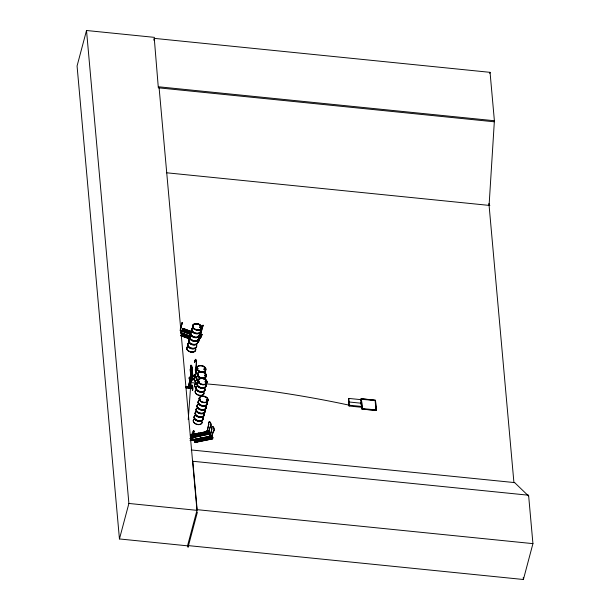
<?xml version="1.0" encoding="UTF-8"?>
<svg xmlns="http://www.w3.org/2000/svg" width="610" height="610" viewBox="0 0 610 610"><rect width="100%" height="100%" fill="white"/><g stroke="black" fill="none" stroke-linecap="round" stroke-linejoin="round"><path stroke-width="0.91" d="M190.366 369.858C192.63 358.337 192.691 374.616 190.953 376.423M192.18 437.972C192.295 438.803 192.295 436.577 192.851 439.558L191.67 439.81L190.785 437.805L209.588 433.748L209.688 432.642L207.926 433.016L207.728 433.756L206.325 431.682L206.393 430.751L206.149 431.674L207.804 434.129L207.926 433.016M192.547 439.116L192.829 438.079L192.379 438.071M194.049 431.461L194.026 431.049M208.91 430.851C209.108 431.72 209.398 430.66 208.978 431.438M209.459 431.163C208.269 434.602 209.909 430.462 208.956 430.416M211.403 436.226L211.685 435.845M212.227 435.487C212.013 436.684 212.814 435.227 211.624 436.135M212.547 435.845C211.99 434.495 211.922 439.604 212.547 435.845L212.044 435.098M189.496 379.245L189.588 377.186L189.169 377.979L189.496 379.245L189.336 377.964M192.226 388.433L185.905 387.891M192.203 388.242L185.875 387.609M209.238 431.049L208.788 431.262L209.177 431.224M208.673 431.422L209.039 431.049M192.729 437.972L192.661 437.888M191.906 438.056L192.684 438.224M208.323 431.316L209.062 431.339L209.016 430.889M208.727 431.384L208.49 431.003L209.016 431.163M212.097 435.982L212.021 435.639M200.4 334.806L200.842 334.608M201.247 329.652L199.592 336.323C200.675 332.869 201.445 336.14 201.43 334.76M489.083 205.395L494.39 120.742L490.051 72.331L154.269 38.369L153.789 40.184M190.96 378.253C191.418 378.108 189.794 378.596 191.243 378.497M188.238 419.619L190.808 383.743M180.255 330.788L180.69 330.643M198.852 338.847L198.54 338.992M200.873 334.676L200.995 334.661M191.174 375.135L191.593 381.181L191.502 380.571M191.753 380.221L191.25 380.556L191.654 380.594M192.508 375.821C193.179 375.516 192.653 375.363 192.859 376.454L191.906 367.616L192.958 376.347M190.259 370.979C190.061 362.477 191.235 384.346 190.335 370.987M189.298 378.81L189.71 378.848M200.492 334.989L203.115 325.237L201.674 328.508L199.737 336.377L200.698 334.554M193.423 326.983C194.216 326.266 192.447 326.472 193.431 326.899M199.988 327.395L200.4 327.029M200.705 327.532L200.926 327.212L200.553 327.738M200.804 327.883L200.66 327.013M197.236 368.661L197.472 368.257L197.434 368.646M197.953 368.669L197.602 368.226M197.343 368.654L197.541 368.287M197.8 374.967L198.38 374.654L197.907 374.952M198.075 375.036L198.006 374.578M198.494 374.906L198.486 375.036M199.089 381.341L198.738 380.899L198.441 381.402M200.126 399.062L199.462 399.268M199.882 398.871L199.897 399.291L199.623 398.94M200.027 399.169L199.821 399.26M204.251 368.974L204.594 369.568M205.219 369.157L205.242 369.05M204.625 375.341L204.785 375.874M205.349 369.286L204.907 369.774L204.159 369.393M204.838 375.623L205.052 375.829M205.196 381.715L205.677 382.409L206.47 382.073M205.783 375.455L205.486 375.874M205.387 381.639L205.867 382.234M205.951 382.264L206.294 381.822M206.477 399.573L206.706 400.099L206.31 399.878M206.477 399.847L207.026 399.512M207.392 399.756L207.049 400.19M207.545 399.771L206.958 400.374L206.279 399.763M211.906 436.081L212.204 435.494L212.356 436.028M191.159 378.314L191.082 378.856L190.983 377.681L190.884 378.833L190.983 377.681M190.77 368.646L191.212 373.61L191.761 369.782L190.991 365.237L191.136 366.892M180.766 327.181L180.987 325.961M180.796 330.658L180.956 330.681M181.841 324.756L182.222 322.675L180.156 330.65M198.997 338.977L199.173 339.373M199.47 339.168L199.5 339.465M199.264 338.992L199.173 339.297M198.738 337.368L200.515 338.024L201.658 334.387L201.506 335.386L201.628 334.875M199.119 339.389L199.485 338.573L198.898 340.86L199.142 339.251L199.539 339.389M201.277 335.21L201.696 334.829M192.562 438.201L192.386 437.606L192.112 438.636L192.958 440.077L190.274 440.641L192.951 440.077L192.981 439.063L191.67 439.81M194.026 431.628L193.683 432.909L193.904 430.652M208.345 431.43L208.315 431.095M200.476 334.966L200.576 334.554M193.431 430.386L193.034 431.796A1.639 0.74 78.1 0 0 192.386 433.435L191.235 438.247L191.975 439.337L193.431 434.976A1.639 0.74 78.1 0 0 193.774 432.887M192.386 433.435L191.326 438.224L192.058 439.314M208.643 424.346L207.057 431.529L208.162 433.161L210.214 426.657A2.455 1.113 78.1 0 0 210.877 424.148A2.455 1.113 78.1 0 0 209.314 421.838A2.455 1.113 78.1 0 0 208.643 424.346L208.78 424.316A2.455 1.113 78.1 0 1 209.451 421.807A2.455 1.113 78.1 0 1 211.014 424.118A2.455 1.113 78.1 0 1 210.343 426.626L208.292 433.13L207.186 431.499L208.78 424.316M211.739 429.028L210.145 436.211L211.251 437.843L213.302 431.339A2.455 1.113 78.1 0 0 213.965 428.83A2.455 1.113 78.1 0 0 212.402 426.52A2.455 1.113 78.1 0 0 211.739 429.028L211.868 428.998A2.455 1.113 78.1 0 1 212.539 426.489A2.455 1.113 78.1 0 1 214.102 428.799A2.455 1.113 78.1 0 1 213.431 431.316L211.38 437.82L210.275 436.18L211.868 428.998M180.796 326.998L182.085 322.698M200.781 329.789L200.347 331.283M200.919 329.842L200.492 331.337M201.285 329.369L202.97 325.183L202.451 327.753M180.331 329.019L180.674 327.151M154.589 37.385L86.513 30.5L77.066 65.994L119.446 538.95L187.529 545.836L197.152 509.67L192.813 461.259L528.596 495.221L532.934 543.632L523.395 579.5L187.613 545.538M154.269 38.369L158.333 87.817L494.108 121.779M119.446 538.95L128.893 503.456L86.513 30.5M181.734 323.529L181.376 325.206M180.964 331.161L181.094 330.574M188.871 335.835L180.987 332.61L182.832 333.487M190.892 334.166L182.054 330.635L190.678 333.792M189.862 331.97L182.741 329.415L183.091 328.607L191.121 331.558L183.053 328.729C187.903 326.937 181.46 335.386 185.051 329.11M181.772 335.515L182.878 333.296M184.144 333.762L182.992 336.163L184.144 333.762L185.989 334.638M185.211 331.787L186.317 329.575L188.162 330.452M184.929 336.667L186.035 334.455M187.102 332.481L188.208 330.269M186.607 337.284L187.712 335.073L189.557 335.95M188.787 333.098L189.885 330.887L191.784 331.573M188.505 337.978L189.611 335.759M191.067 365.245L190.747 368.646L190.991 365.237M191.006 365.931L190.77 367.525L191.052 366.48M198.799 340.723L198.479 341.92M192.6 376.317L191.906 367.616M199.356 340.136L199.813 338.68L198.555 338.214M189.169 377.979L189.588 377.186M192.158 367.647L191.776 368.097M189.298 379.222L189.382 377.163M201.658 334.387L201.071 336.674L201.819 334.448M201.407 336.194L201.986 334.493L200.095 333.8M188.276 387.335L188.33 387.792L190.61 378.856L188.33 387.846L190.823 378.276M188.17 387.724L190.564 378.413M189.481 384.666L188.886 387.373M189.962 382.943L190.899 379.344M189.771 384.285L188.833 387.891L188.94 387.449M190.046 383.004L191.197 379.016M189.916 384.247L188.825 387.838M190.312 382.47L191.319 378.978M191.342 381.09L192.714 375.348M191.7 381.082L192.569 376.08M191.906 385.406C193.149 385.017 193.263 390.896 192.417 390.453L192.028 385.139M192.188 388.212L185.958 387.312M192.295 434.602C190.106 433.031 191.022 436.608 190.648 435.471M190.785 437.805L190.617 438.422L191.723 440.062L191.799 439.314M195.436 439.101L197.045 441.739L195.436 439.101L193.667 439.474L193.675 440.069L200.149 438.803M195.291 433.794L196.9 436.44L195.291 433.794L193.523 434.167L195.131 436.813L193.477 434.358M196.862 433.466L198.471 436.104L196.862 433.466L198.624 433.092L200.233 435.731L198.624 433.092M196.611 438.857L198.219 441.495L196.611 438.857L198.38 438.483L199.988 441.121L198.746 439.276M192.638 461.93L192.813 461.259M199.95 438.155L201.559 440.794L199.95 438.155L201.712 437.782L203.321 440.42L201.712 437.782M200.095 435.342L209.497 433.382L209.688 432.642M211.014 437.698L210.816 438.438L209.421 436.363L209.482 435.433L209.238 436.356L210.9 438.811C210.29 437.294 213.843 436.539 212.661 438.438L212.753 438.834L195.307 442.471L194.803 441.724M212.585 438.064L212.783 437.324M197.411 512.072L188.048 547.269L187.888 545.569M348.706 398.414L349.095 406.016L361.326 407.251L361.539 406.443L360.929 399.649L348.706 398.414L349.095 406.016M361.067 398.711L375.417 400.465L376.324 410.545L361.89 409.089L361.067 398.711L375.493 400.168L376.324 410.545M360.716 400.465L360.929 399.649M361.41 399.329L362.264 408.845L361.41 399.329L375.119 400.412L375.973 409.928L362.34 408.555M361.89 409.089L376.4 410.248M489.769 73.368L490.051 72.331M528.596 495.221L528.42 495.884L514.718 482.678L513.925 482.594L488.915 203.496M180.285 329.819L181.65 325.061M198.654 337.246L199.394 334.562M198.547 338.192L200.278 331.939M200.332 334.844L202.055 328.592M200.637 334.539L200.476 334.585M201.452 334.905L201.239 335.21M201.658 334.913L201.475 335.37M190.747 334.455L181.864 331.207L183.16 328.424M182.009 330.917L182.222 330.391L190.244 333.342M198.364 342.164L198.7 341.493M201.742 335.523L199.813 334.715L199.188 335.957M181.902 323.361L182.123 322.842M181.879 331.192L190.77 334.41M200.614 337.765L198.837 337.116M200.873 337.307L200.537 337.978L198.761 337.33M192.76 375.836L191.715 380.221M199.31 339.312L199.645 338.634L198.708 340.891M199.813 338.68L198.463 338.39M199.6 339.64L198.463 341.821L197.205 341.356M201.986 334.493L200.644 334.204M200.682 337.665L201.773 335.454M192.142 387.556L185.821 386.946M199.851 327.09L199.752 327.486M200.08 327.067L200.835 327.532M200.896 327.326L200.393 326.914L200.057 327.547M197.915 368.737L197.625 368.356M198.578 380.953L198.616 381.341M205.067 369.477L204.876 369.05M205.334 369.401L204.815 369.591M198.479 381.326L199.066 381.273M205.616 375.653L204.907 375.219M205.898 375.707L204.975 375.882M205.135 381.761L205.494 381.502L205.578 381.959M206.005 382.081L206.149 381.593M199.447 399.07L200.149 399.337L199.439 398.993M206.599 399.825L206.82 399.405M206.569 399.519L206.554 400M207.369 399.672L207.148 400.175M200.736 329.629L200.354 330.391A4.598 3.05 14.9 0 1 195.192 333.617A4.598 3.05 14.9 0 1 192.707 328.149M192.943 326.533L193.233 326.365M193.21 326.403L193.538 326.449M199.79 327.12L200.652 327.097M204.053 368.974L204.99 368.897M198.326 374.769L197.998 374.723M198.41 375.005L197.846 374.898M204.823 375.31L204.586 375.638M198.997 381.456L198.677 380.96M206.34 382.348L206.058 381.54M193.218 326.769L193.583 326.853M199.897 327.036L200.438 326.952M200.095 327.189L200.827 327.402M204.159 368.89L204.457 368.791M205.097 369.385L204.266 369.149L204.769 369.012M205.296 381.555L205.837 381.479M206.386 399.489L206.935 399.405M207.415 400.19L206.965 400.282M190.503 435.113L192.158 434.61M194.91 434.053L206.813 431.506M190.366 435.067L192.302 434.678M194.948 434.099L208.094 431.308M195.124 434.373L196.954 433.984M198.784 433.596L207.026 431.849M195.154 434.419L207.141 431.987M207.324 431.971L192.623 435.151L207.308 432.101M192.699 435.426L207.354 432.33M192.729 435.479L207.4 432.376M208.056 433.207L209.817 432.833M194.422 436.386L198.09 435.609M199.92 435.22L207.248 433.672M194.43 436.409L198.273 435.601M199.927 435.25L208.353 433.466M196.428 436.112L198.265 435.731M196.473 436.341L208.376 433.824M192.234 437.248L208.422 433.87M192.173 437.561L209.543 433.832M190.869 437.934L192.043 437.683L191.914 438.178L189.893 438.575M192.219 437.789L209.665 434.152L209.405 433.763M190.228 438.872L192.013 438.491M192.112 438.636L192.485 437.583L192.829 438.079M191.891 439.444L192.981 439.063M190.236 440.374L192.912 439.81M211.182 435.99L193.423 439.703L209.901 436.196M190.206 440.428L192.905 439.894L192.691 439.574M212.127 435.937L212.425 435.814M193.667 440.069L200.042 438.666M201.879 438.277L211.037 436.341M201.91 438.331L209.314 436.859M210.404 436.783L193.744 440.184L210.412 436.661M193.744 440.161L194.003 440.55L210.442 437.012M211.632 436.653L211.983 437.431M193.988 440.55L210.488 437.057M211.144 437.888L212.905 437.515M194.773 441.678L201.361 440.283M203.016 439.932L210.526 438.346M201.353 440.412L194.91 441.716M203.183 440.024L210.511 438.476M201.437 440.687L195.017 442.044M201.605 440.603L210.595 438.75M195.231 442.197L212.737 438.834M200.797 327.799L199.889 327.539M190.328 434.999L191.769 436.821M193.416 439.68L195.345 442.517M212.654 438.529L195.108 442.189L193.667 439.474M200.621 327.593L200.027 327.501M200.644 327.822L200.141 327.73M197.693 368.753L197.282 368.6M205.677 381.547L206.157 381.685M206.02 382.119L205.54 381.982M206.737 399.977L207.248 399.527M190.579 378.81L191.38 378.886L190.541 378.955L190.526 378.246M185.791 386.77L192.211 387.35L185.821 387.053M158.608 86.78L494.39 120.742M166.393 172.76L489.876 205.471M192.127 370.178L191.029 376.53L190.671 375.348M349.103 401.998L361.333 403.233M361.539 406.443L349.316 405.2A918.683 663.649 -7 0 0 206.881 383.919M191.235 449.959L514.71 482.609M197.152 509.67L532.934 543.632M128.893 503.456L196.977 510.341L159.118 87.901M205.776 381.463L206.401 381.768M206.988 400.053L206.554 399.84M184.731 329.636L190.084 331.543M184.655 329.682L190.015 331.665M189.946 331.756L182.878 329.034M199.073 335.843L200.972 336.537L198.99 336.018M190.175 333.434L182.222 330.391M182.009 330.818L190.884 334.066M198.746 336.941L200.652 337.635M180.918 332.793L188.947 335.744M198.273 339.129L199.531 339.595M180.781 333.174L184.357 334.433M186.103 335.119L187.91 335.729M182.481 333.868L190.457 336.873M182.443 333.998L190.434 336.918M182.367 334.211L190.358 337.132M182.344 334.25L190.335 337.177M181.826 335.225L189.847 338.176L181.788 335.347M181.704 335.569L189.695 338.489M180.72 335.332L189.672 338.535M180.682 335.454L189.603 338.68M180.583 335.713L189.481 338.916M193.225 326.96L192.928 326.739M192.493 390.408L191.982 385.108M205.692 375.249L205.944 375.653M204.83 375.798L205.776 375.973L205.761 375.363M205.547 382.256L205.181 381.829M191.738 380.648L191.288 380.594L191.349 381.158M205.013 368.928L205.379 369.355M204.396 369.469L204.373 369.218M204.22 369.576L204.053 369.157M208.795 430.446L209.306 431.194M211.891 435.128L212.394 435.883M209.497 433.382L208.384 432.002L208.894 432.749M193.172 435.647L193.95 437.057L193.126 435.83M190.579 434.793L191.822 436.638M190.747 375.356L191.029 376.431M192.966 375.371L193.057 375.981M191.365 381.105L190.648 372.352L191.593 381.181L193.019 375.973M523.22 577.601L523.395 579.5M360.868 402.158L361.097 404.704M190.694 382.623A918.683 663.649 -7 0 1 197.899 383.171M189.329 383.568A0.923 0.671 -5.8 0 1 189.245 382.63A0.923 0.671 -5.8 0 1 190.541 382.5A0.923 0.671 -5.8 0 1 190.625 383.438M199.317 334.242A4.598 3.05 14.9 0 1 194.735 337.673A4.598 3.05 14.9 0 1 191.006 332.648A0.816 0.541 14.9 0 0 190.114 331.771A0.816 0.541 14.9 0 0 189.687 332.625A0.816 0.541 14.9 0 0 191.044 332.618M199.668 334.844A4.659 3.096 14.9 0 1 194.201 337.345A4.659 3.096 14.9 0 1 191.006 332.389M198.448 337.521A4.598 3.05 14.9 0 1 193.278 340.815A4.598 3.05 14.9 0 1 190.785 335.347M198.479 337.299A4.567 3.035 14.9 0 1 193.339 340.571A4.567 3.035 14.9 0 1 190.869 335.142M198.486 337.383A4.606 3.058 14.9 0 1 193.309 340.685A4.606 3.058 14.9 0 1 190.816 335.21M200.484 330.086A4.659 3.096 14.9 0 1 195.238 333.426A4.659 3.096 14.9 0 1 192.714 327.89M199.722 334.41A4.598 3.05 14.9 0 1 194.323 336.873A4.598 3.05 14.9 0 1 191.182 331.992M199.722 334.646A4.659 3.096 14.9 0 1 194.254 337.139A4.659 3.096 14.9 0 1 191.06 332.191M200.537 329.888A4.659 3.096 14.9 0 1 195.291 333.228A4.659 3.096 14.9 0 1 192.768 327.684M200.537 329.667A4.598 3.05 14.9 0 1 195.955 333.098A4.598 3.05 14.9 0 1 192.219 328.073M196.572 346.236A4.598 3.05 14.9 0 1 191.182 348.699A4.598 3.05 14.9 0 1 188.032 343.811M196.694 346.015A4.659 3.096 14.9 0 1 191.227 348.508A4.659 3.096 14.9 0 1 188.04 343.56M195.475 348.676A4.598 3.05 14.9 0 1 190.312 351.97A4.598 3.05 14.9 0 1 187.819 346.503M195.505 348.47A4.567 3.035 14.9 0 1 190.373 351.741A4.567 3.035 14.9 0 1 187.895 346.312M198.471 339.503A4.567 3.035 14.9 0 1 192.623 340.967A4.567 3.035 14.9 0 1 190.061 336.301M195.513 348.554A4.606 3.058 14.9 0 1 190.335 351.856A4.606 3.058 14.9 0 1 187.842 346.381M198.639 338.512A4.606 3.058 14.9 0 1 192.661 340.792A4.606 3.058 14.9 0 1 190.739 335.5M197.51 341.257A4.659 3.096 14.9 0 1 192.859 344.734A4.659 3.096 14.9 0 1 189.077 339.64M196.748 345.58A4.598 3.05 14.9 0 1 190.785 347.852A4.598 3.05 14.9 0 1 188.864 342.576M197.388 341.486A4.598 3.05 14.9 0 1 193.393 345.008A4.598 3.05 14.9 0 1 188.696 340.609M189.077 339.892A4.598 3.05 14.9 0 1 189.733 339.32M196.748 345.809A4.659 3.096 14.9 0 1 190.701 348.119A4.659 3.096 14.9 0 1 188.757 342.767M197.564 341.051A4.659 3.096 14.9 0 1 192.912 344.536A4.659 3.096 14.9 0 1 189.13 339.442M197.792 341.661A4.598 3.05 14.9 0 1 192.394 344.124A4.598 3.05 14.9 0 1 189.252 339.236M205.806 406.695A4.59 3.042 14.9 0 1 200.644 409.981A4.59 3.042 14.9 0 1 198.158 404.529M205.928 406.458A4.659 3.096 14.9 0 1 200.69 409.798A4.659 3.096 14.9 0 1 198.166 404.262M205.143 410.804A4.575 3.042 14.9 0 1 199.775 413.26A4.575 3.042 14.9 0 1 196.641 408.395M205.204 410.591A4.575 3.042 14.9 0 1 199.828 413.039A4.575 3.042 14.9 0 1 196.694 408.174M205.204 410.675A4.606 3.058 14.9 0 1 199.805 413.145A4.606 3.058 14.9 0 1 196.649 408.25M207.202 403.385A4.659 3.096 14.9 0 1 201.735 405.886A4.659 3.096 14.9 0 1 198.547 400.93M205.989 406.039A4.598 3.05 14.9 0 1 201.407 409.47A4.598 3.05 14.9 0 1 197.671 404.445M207.004 404.407A4.598 3.05 14.9 0 1 201.117 405.879A4.598 3.05 14.9 0 1 198.54 401.182M205.982 406.26A4.659 3.096 14.9 0 1 200.743 409.6A4.659 3.096 14.9 0 1 198.219 404.056M207.026 402.341A4.659 3.096 14.9 0 1 201.788 405.68A4.659 3.096 14.9 0 1 199.264 400.137M207.019 402.12A4.59 3.042 14.9 0 1 201.864 405.406A4.59 3.042 14.9 0 1 199.379 399.954M202.833 417.865A4.59 3.042 14.9 0 1 197.671 421.152A4.59 3.042 14.9 0 1 195.192 415.692M202.962 417.629A4.659 3.096 14.9 0 1 197.724 420.969A4.659 3.096 14.9 0 1 195.2 415.425M202.177 421.967A4.575 3.042 14.9 0 1 196.801 424.423A4.575 3.042 14.9 0 1 193.667 419.558M202.23 421.754A4.575 3.042 14.9 0 1 196.862 424.209A4.575 3.042 14.9 0 1 193.728 419.344M205.052 411.155A4.575 3.042 14.9 0 1 200.85 413.832A4.575 3.042 14.9 0 1 196.085 410.248M196.168 409.455A4.575 3.042 14.9 0 1 196.55 408.746M205.135 410.957A4.606 3.058 14.9 0 1 200.904 413.649A4.606 3.058 14.9 0 1 196.115 410.042M196.191 409.249A4.606 3.058 14.9 0 1 196.58 408.532M203.999 413.71A4.659 3.096 14.9 0 1 198.761 417.049A4.659 3.096 14.9 0 1 196.237 411.506M203.016 417.202A4.598 3.05 14.9 0 1 198.433 420.633A4.598 3.05 14.9 0 1 194.697 415.616M204.106 414.769A4.598 3.05 14.9 0 1 198.715 417.24A4.598 3.05 14.9 0 1 195.566 412.352M203.016 417.431A4.659 3.096 14.9 0 1 198.364 420.908A4.659 3.096 14.9 0 1 194.582 415.814M204.053 413.511A4.659 3.096 14.9 0 1 198.814 416.851A4.659 3.096 14.9 0 1 196.29 411.308M204.045 413.29A4.59 3.042 14.9 0 1 198.89 416.577A4.59 3.042 14.9 0 1 196.405 411.117M204.8 371.52A4.598 3.05 14.9 0 1 204.563 373.861M197.541 373.793A4.598 3.05 14.9 0 1 196.489 369.927M197.365 374.448A4.598 3.05 14.9 0 1 195.932 371.292M196.313 370.583A4.598 3.05 14.9 0 1 196.969 370.003M204.625 372.176A4.598 3.05 14.9 0 1 204.769 373.8M197.388 374.25A4.659 3.096 14.9 0 1 196.984 369.744M204.746 371.94A4.659 3.096 14.9 0 1 204.891 373.594M197.442 374.044A4.659 3.096 14.9 0 1 197.038 369.538M204.8 371.742A4.659 3.096 14.9 0 1 204.945 373.389M196.344 378.169A4.659 3.096 14.9 0 1 195.276 374.243M196.397 377.964A4.659 3.096 14.9 0 1 195.33 374.044M196.496 377.712A4.598 3.05 14.9 0 1 195.444 373.846M195.528 381.418A4.567 3.035 14.9 0 1 195.131 376.995M195.452 381.654A4.598 3.05 14.9 0 1 195.047 377.209M196.321 378.368A4.598 3.05 14.9 0 1 194.887 375.211M195.482 381.517A4.606 3.058 14.9 0 1 195.086 377.064M198.105 380.091A4.598 3.05 14.9 0 1 197.053 376.225M205.364 377.819A4.598 3.05 14.9 0 1 205.509 379.443M197.93 380.747A4.598 3.05 14.9 0 1 197.533 376.301M205.189 378.474A4.598 3.05 14.9 0 1 205.334 380.099M197.953 380.548A4.659 3.096 14.9 0 1 197.548 376.042M205.311 378.238A4.659 3.096 14.9 0 1 205.456 379.893M198.006 380.35A4.659 3.096 14.9 0 1 197.602 375.836M205.364 378.04A4.659 3.096 14.9 0 1 205.509 379.687M196.908 384.468A4.659 3.096 14.9 0 1 195.84 380.548M196.961 384.262A4.659 3.096 14.9 0 1 195.894 380.343M197.06 384.01A4.598 3.05 14.9 0 1 196.008 380.144M196.092 387.716A4.575 3.042 14.9 0 1 195.688 383.286M195.627 383.515A4.575 3.042 14.9 0 0 196.023 387.945A4.59 3.042 14.9 0 1 195.619 383.515M196.893 384.666A4.59 3.042 14.9 0 1 195.84 380.808M204.716 388.761A4.598 3.05 14.9 0 1 200.133 392.192A4.598 3.05 14.9 0 1 196.405 387.167M204.838 388.532A4.659 3.096 14.9 0 1 200.194 392.009A4.659 3.096 14.9 0 1 196.405 386.915M204.053 392.87A4.575 3.042 14.9 0 1 198.677 395.326A4.575 3.042 14.9 0 1 195.551 390.461M204.114 392.657A4.575 3.042 14.9 0 1 198.174 394.922A4.575 3.042 14.9 0 1 196.26 389.668M205.883 384.613A4.659 3.096 14.9 0 1 200.644 387.952A4.659 3.096 14.9 0 1 198.12 382.409M205.12 388.936A4.598 3.05 14.9 0 1 199.722 391.399A4.598 3.05 14.9 0 1 196.58 386.511M205.989 385.673A4.598 3.05 14.9 0 1 200.027 387.952A4.598 3.05 14.9 0 1 198.105 382.676M205.12 389.172A4.659 3.096 14.9 0 1 199.653 391.666A4.659 3.096 14.9 0 1 196.458 386.717M205.936 384.414A4.659 3.096 14.9 0 1 200.698 387.746A4.659 3.096 14.9 0 1 198.174 382.211M205.936 384.186A4.598 3.05 14.9 0 1 201.353 387.617A4.598 3.05 14.9 0 1 197.617 382.6M191.326 366.953L191.197 369.912L191.677 370.712L191.517 371.238L191.136 370.613L190.877 373.732L190.999 370.621L190.541 369.828L190.686 369.309L191.06 369.904L191.326 366.953M194.666 360.441L194.499 362.561L194.811 361.913A5.17 0.938 -84.6 0 1 196.168 361.715A5.17 0.938 -84.6 0 1 195.535 368.989L195.467 368.28L195.291 370.339L195.604 369.622A6.191 1.128 -84.6 0 0 196.359 360.906A6.191 1.128 -84.6 0 0 194.735 361.143L194.666 360.441M191.25 367.571L191.098 372.283L191.25 367.571M189.641 384.773A0.923 0.671 -5.8 0 0 190.968 384.064A0.923 0.671 -5.8 0 0 189.535 383.621A0.923 0.671 -5.8 0 0 189.641 384.773M194.155 328.653A4.598 3.05 14.9 0 0 201.559 328.005A4.598 3.05 14.9 0 0 195.696 323.59A4.598 3.05 14.9 0 0 194.155 328.653M194.079 328.973A4.567 3.035 14.9 0 0 201.437 328.332A4.567 3.035 14.9 0 0 195.619 323.948A4.567 3.035 14.9 0 0 194.079 328.973M194.11 328.798A4.606 3.058 14.9 0 0 201.529 328.149A4.606 3.058 14.9 0 0 195.657 323.719A4.606 3.058 14.9 0 0 194.11 328.782A4.606 3.058 14.9 0 0 201.529 328.134A4.606 3.058 14.9 0 0 195.657 323.735A4.606 3.058 14.9 0 0 194.11 328.798M187.514 336.812A0.816 0.541 14.9 0 0 188.871 336.804A0.816 0.541 14.9 0 0 187.941 335.957A0.816 0.541 14.9 0 0 187.514 336.812M187.552 336.659A0.816 0.541 14.9 0 0 188.909 336.651A0.816 0.541 14.9 0 0 187.979 335.813A0.816 0.541 14.9 0 0 187.552 336.659M189.725 332.473A0.816 0.541 14.9 0 0 191.09 332.465A0.816 0.541 14.9 0 0 190.152 331.626A0.816 0.541 14.9 0 0 189.725 332.473M200.652 401.105A4.575 3.042 14.9 0 0 208.033 400.457A4.575 3.042 14.9 0 0 202.192 396.073A4.575 3.042 14.9 0 0 200.652 401.105M200.568 401.441A4.575 3.042 14.9 0 0 207.941 400.8A4.575 3.042 14.9 0 0 202.108 396.408A4.575 3.042 14.9 0 0 200.568 401.441M200.606 401.243A4.606 3.058 14.9 0 0 208.025 400.587A4.606 3.058 14.9 0 0 202.154 396.172A4.606 3.058 14.9 0 0 200.606 401.243M201.064 439.482A0.816 0.541 14.9 0 0 202.429 439.467A0.816 0.541 14.9 0 0 201.491 438.628A0.816 0.541 14.9 0 0 201.064 439.482M201.102 439.33A0.816 0.541 14.9 0 0 202.467 439.322A0.816 0.541 14.9 0 0 201.529 438.476A0.816 0.541 14.9 0 0 201.102 439.33M197.975 434.793A0.816 0.541 14.9 0 0 199.34 434.785A0.816 0.541 14.9 0 0 198.402 433.946A0.816 0.541 14.9 0 0 197.975 434.793M198.014 434.648A0.816 0.541 14.9 0 0 199.379 434.64A0.816 0.541 14.9 0 0 198.441 433.794A0.816 0.541 14.9 0 0 198.014 434.648M198.418 370.506A4.598 3.05 14.9 0 0 205.822 369.858A4.598 3.05 14.9 0 0 199.966 365.443A4.598 3.05 14.9 0 0 198.418 370.506M198.341 370.827A4.567 3.035 14.9 0 0 205.7 370.186A4.567 3.035 14.9 0 0 199.882 365.802A4.567 3.035 14.9 0 0 198.341 370.827M198.372 370.651A4.606 3.058 14.9 0 0 205.791 370.003A4.606 3.058 14.9 0 0 199.92 365.588A4.606 3.058 14.9 0 0 198.372 370.651M198.982 376.805A4.598 3.05 14.9 0 0 206.386 376.156A4.598 3.05 14.9 0 0 200.53 371.749A4.598 3.05 14.9 0 0 198.982 376.805M198.906 377.132A4.567 3.035 14.9 0 0 206.271 376.484A4.567 3.035 14.9 0 0 200.446 372.108A4.567 3.035 14.9 0 0 198.906 377.132M198.974 376.82A4.598 3.05 14.9 0 0 206.378 376.172A4.598 3.05 14.9 0 0 200.522 371.764A4.598 3.05 14.9 0 0 198.974 376.82M199.561 383.171A4.575 3.042 14.9 0 0 206.935 382.531A4.575 3.042 14.9 0 0 201.102 378.139A4.575 3.042 14.9 0 0 199.561 383.171M199.478 383.499A4.575 3.042 14.9 0 0 206.851 382.851A4.575 3.042 14.9 0 0 201.018 378.467A4.575 3.042 14.9 0 0 199.478 383.499A4.575 3.042 14.9 0 0 206.843 382.866A4.575 3.042 14.9 0 0 201.01 378.474A4.575 3.042 14.9 0 0 199.47 383.515M199.508 383.324A4.606 3.058 14.9 0 0 206.927 382.676A4.606 3.058 14.9 0 0 201.056 378.253A4.606 3.058 14.9 0 0 199.508 383.324"/></g></svg>
